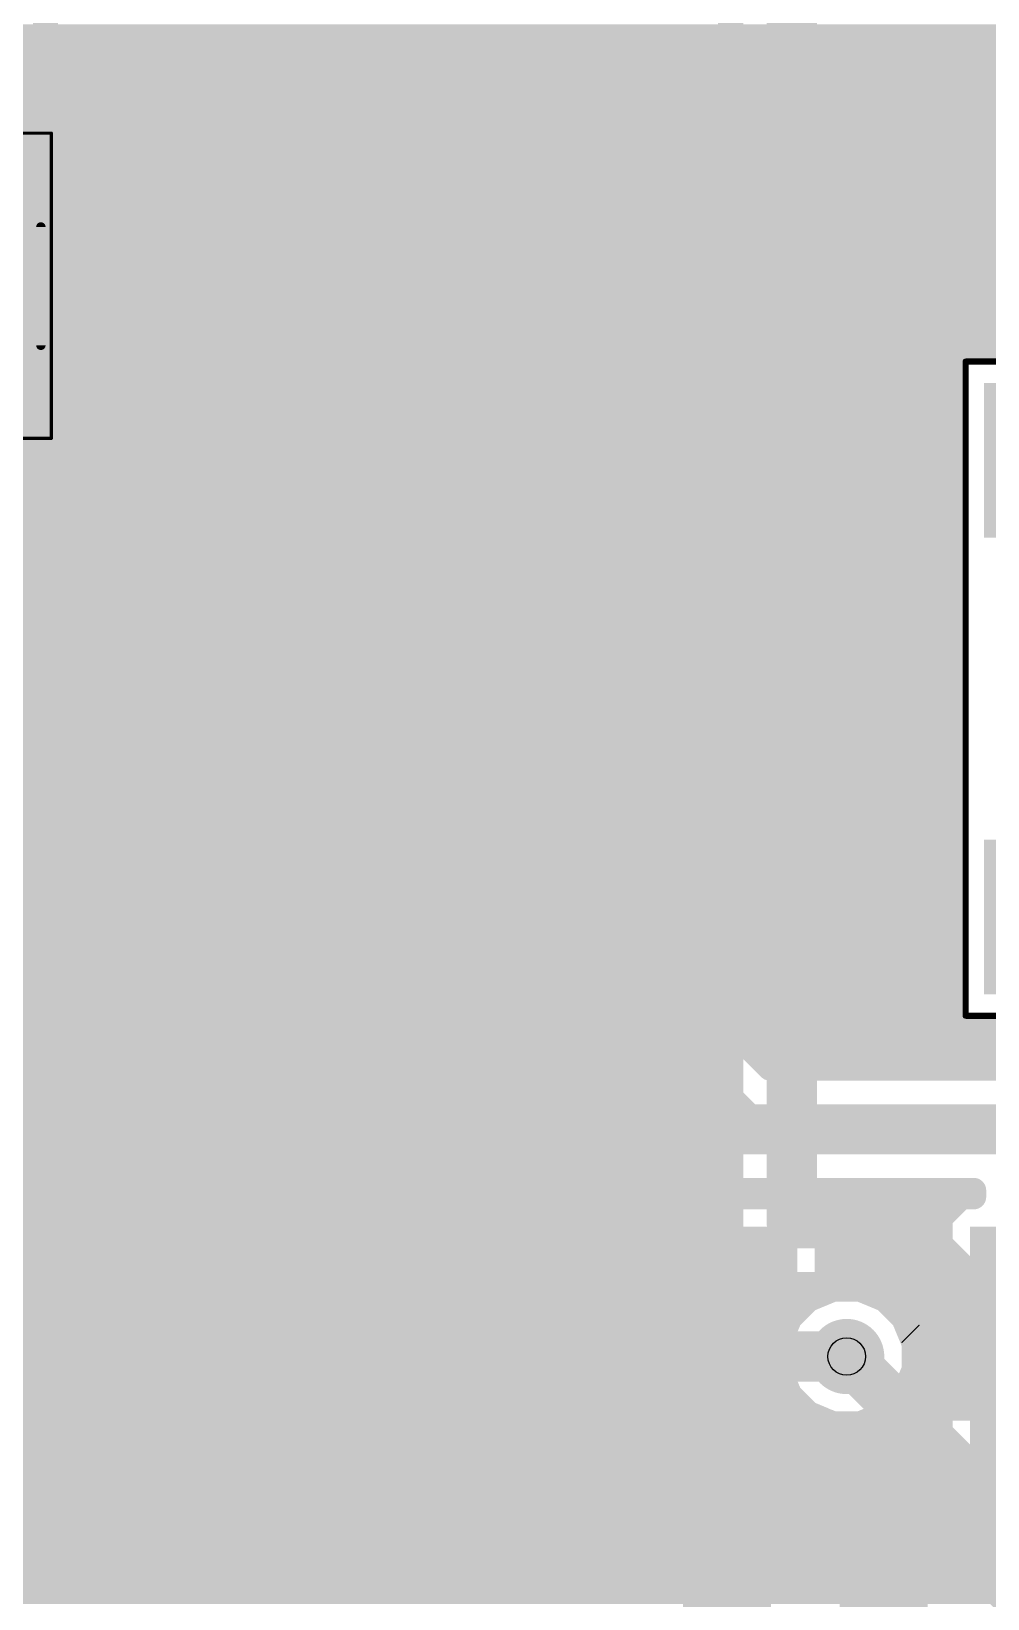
# Model space of a CAD drawing. Extents: x 0 to 10.8, y 0 to 6.1.
# Drawn here: x 0.86 to 1.47, y 2.556 to 3.556 of the extents above; entities that cross this region are included whole.
import ezdxf

# ---------------------------------------------------------------- set-up
doc = ezdxf.new("R2010")
doc.units = 0
for name, color, linetype in [('1', 22, 'CONTINUOUS'), ('116', 253, 'CONTINUOUS'), ('16', 175, 'CONTINUOUS'), ('18', 82, 'CONTINUOUS'), ('21', 253, 'CONTINUOUS'), ('29', 253, 'CONTINUOUS'), ('30', 253, 'CONTINUOUS'), ('31', 253, 'CONTINUOUS'), ('35', 253, 'CONTINUOUS'), ('39', 22, 'CONTINUOUS'), ('41', 22, 'CONTINUOUS'), ('44', 253, 'CONTINUOUS'), ('51', 253, 'CONTINUOUS')]:
    doc.layers.add(name, color=color, linetype=linetype)

# ---------------------------------------------------------------- blocks, each defined once
blk = doc.blocks.new('RECT')
blk.add_solid([(-0.5, -0.5), (0.5, -0.5), (-0.5, 0.5), (0.5, 0.5)])
blk = doc.blocks.new('ROUNDV')
at = {"const_width": 0.5}
blk.add_lwpolyline([(0, -0.25, 1), (0, 0.25, 1), (0, -0.25)], format="xyb", dxfattribs=at)

msp = doc.modelspace()

# ---------------------------------------------------------------- linework, layer by layer
at = {"layer": '1'}
for points, const_width in [([(0.868996, 3.503665), (0.868996, 3.898283)], 0.016), ([(0.868996, 3.552), (1.964, 3.552)], 0.016), ([(0.868996, 3.536), (1.96476, 3.536)], 0.016), ([(0.868996, 3.52), (1.974087, 3.52)], 0.016), ([(0.868996, 3.504), (3.474, 3.504)], 0.016), ([(0.879, 3.503665), (0.868996, 3.503665)], 0.016), ([(0.892472, 3.490193), (0.879, 3.503665)], 0.016), ([(0.892472, 3.40815), (0.892472, 3.490193)], 0.016), ([(0.892472, 3.488), (3.474, 3.488)], 0.016), ([(0.892472, 3.472), (3.474, 3.472)], 0.016), ([(0.892472, 3.456), (3.474, 3.456)], 0.016), ([(0.892472, 3.44), (3.474, 3.44)], 0.016), ([(0.892472, 3.424), (3.474, 3.424)], 0.016), ([(0.879, 3.394677), (0.892472, 3.40815)], 0.016), ([(0.892323, 3.408), (3.474, 3.408)], 0.016), ([(0.788965, 3.394677), (0.879, 3.394677)], 0.016), ([(0.052795, 3.392), (3.474, 3.392)], 0.016), ([(0.879, 3.391697), (0.788965, 3.391697)], 0.016), ([(0.892472, 3.378224), (0.879, 3.391697)], 0.016), ([(0.892472, 3.332673), (0.892472, 3.378224)], 0.016), ([(0.892472, 3.376), (3.474, 3.376)], 0.016), ([(0.892472, 3.36), (3.474, 3.36)], 0.016), ([(1.451764, 3.354772), (1.445909, 3.348917)], 0.016), ([(1.71202, 3.354772), (1.451764, 3.354772)], 0.016), ([(1.315, 2.855), (0.835, 3.335)], 0.032), ([(0.892472, 3.344), (1.445909, 3.344)], 0.016), ([(1.445909, 3.348917), (1.445909, 3.34063)], 0.016), ([(1.331154, 2.893996), (0.892472, 3.332673)], 0.016), ([(1.445909, 3.34063), (1.445909, 2.923307)], 0.016), ([(0.89715, 3.328), (1.445909, 3.328)], 0.016), ([(0.91315, 3.312), (1.445909, 3.312)], 0.016), ([(0.92915, 3.296), (1.445909, 3.296)], 0.016), ([(0.832138, 3.282709), (1.281937, 2.832906)], 0.016), ([(0.94515, 3.28), (1.445909, 3.28)], 0.016), ([(0.96115, 3.264), (1.445909, 3.264)], 0.016), ([(0.052772, 3.248), (0.866843, 3.248)], 0.016), ([(0.97715, 3.248), (1.445909, 3.248)], 0.016), ([(0.052768, 3.232), (0.882843, 3.232)], 0.016), ([(0.99315, 3.232), (1.445909, 3.232)], 0.016), ([(0.052764, 3.216), (0.898843, 3.216)], 0.016), ([(1.00915, 3.216), (1.445909, 3.216)], 0.016), ([(0.052764, 3.2), (0.914843, 3.2)], 0.016), ([(1.02515, 3.2), (1.445909, 3.2)], 0.016), ([(0.05276, 3.184), (0.930843, 3.184)], 0.016), ([(1.04115, 3.184), (1.445909, 3.184)], 0.016), ([(0.052756, 3.168), (0.946843, 3.168)], 0.016), ([(1.05715, 3.168), (1.445909, 3.168)], 0.016), ([(0.052752, 3.152), (0.962843, 3.152)], 0.016), ([(1.07315, 3.152), (1.445909, 3.152)], 0.016), ([(0.052752, 3.136), (0.978843, 3.136)], 0.016), ([(1.08915, 3.136), (1.445909, 3.136)], 0.016), ([(0.052748, 3.12), (0.994843, 3.12)], 0.016), ([(1.10515, 3.12), (1.445909, 3.12)], 0.016), ([(0.052744, 3.104), (1.010843, 3.104)], 0.016), ([(1.12115, 3.104), (1.445909, 3.104)], 0.016), ([(0.052744, 3.088), (1.026843, 3.088)], 0.016), ([(1.13715, 3.088), (1.445909, 3.088)], 0.016), ([(0.05274, 3.072), (1.042843, 3.072)], 0.016), ([(1.15315, 3.072), (1.445909, 3.072)], 0.016), ([(0.052736, 3.056), (1.058843, 3.056)], 0.016), ([(1.16915, 3.056), (1.445909, 3.056)], 0.016), ([(0.052736, 3.04), (1.074843, 3.04)], 0.016), ([(1.18515, 3.04), (1.445909, 3.04)], 0.016), ([(0.052732, 3.024), (1.090843, 3.024)], 0.016), ([(1.20115, 3.024), (1.445909, 3.024)], 0.016), ([(0.052728, 3.008), (1.106843, 3.008)], 0.016), ([(1.21715, 3.008), (1.445909, 3.008)], 0.016), ([(0.052724, 2.992), (1.122843, 2.992)], 0.016), ([(1.23315, 2.992), (1.445909, 2.992)], 0.016), ([(0.052724, 2.976), (1.138843, 2.976)], 0.016), ([(1.24915, 2.976), (1.445909, 2.976)], 0.016), ([(0.05272, 2.96), (1.154843, 2.96)], 0.016), ([(1.26515, 2.96), (1.445909, 2.96)], 0.016), ([(0.052717, 2.944), (1.170843, 2.944)], 0.016), ([(1.28115, 2.944), (1.445909, 2.944)], 0.016), ([(0.052717, 2.928), (1.186843, 2.928)], 0.016), ([(1.29715, 2.928), (1.445909, 2.928)], 0.016), ([(1.445909, 2.923307), (1.451764, 2.917453)], 0.016), ([(1.451764, 2.917453), (1.460051, 2.917453)], 0.016), ([(1.460051, 2.917453), (1.71202, 2.917453)], 0.016), ([(0.052713, 2.912), (1.202843, 2.912)], 0.016), ([(1.31315, 2.912), (1.733299, 2.912)], 0.016), ([(0.052709, 2.896), (1.218843, 2.896)], 0.016), ([(1.32915, 2.896), (1.749299, 2.896)], 0.016), ([(1.49224, 2.893996), (1.331154, 2.893996)], 0.016), ([(0.052705, 2.88), (1.234843, 2.88)], 0.016), ([(0.052705, 2.864), (1.250843, 2.864)], 0.016), ([(1.5, 2.855), (1.315, 2.855)], 0.032), ([(0.052701, 2.848), (1.266843, 2.848)], 0.016), ([(1.281937, 2.832906), (1.292906, 2.821937)], 0.016), ([(0.052697, 2.832), (1.282843, 2.832)], 0.016), ([(0.052697, 2.816), (1.30724, 2.816)], 0.016), ([(1.292906, 2.821937), (1.30724, 2.816)], 0.016), ([(1.30724, 2.816), (1.461, 2.816)], 0.016), ([(1.461, 2.816), (1.461, 2.811854)], 0.016), ([(1.253094, 2.811854), (1.239622, 2.798382)], 0.016), ([(1.354146, 2.811854), (1.253094, 2.811854)], 0.016), ([(1.367618, 2.798382), (1.354146, 2.811854)], 0.016), ([(1.453094, 2.811854), (1.439622, 2.798382)], 0.016), ([(1.461, 2.811854), (1.453094, 2.811854)], 0.016), ([(0.052693, 2.8), (1.24124, 2.8)], 0.016), ([(1.239622, 2.798382), (1.239622, 2.629331)], 0.016), ([(1.366, 2.8), (1.44124, 2.8)], 0.016), ([(1.367618, 2.751409), (1.367618, 2.798382)], 0.016), ([(1.439622, 2.798382), (1.439622, 2.629331)], 0.016), ([(0.052689, 2.784), (1.239622, 2.784)], 0.016), ([(1.367618, 2.784), (1.439622, 2.784)], 0.016), ([(0.052689, 2.768), (1.239622, 2.768)], 0.016), ([(1.367618, 2.768), (1.439622, 2.768)], 0.016), ([(1.371445, 2.752996), (1.367618, 2.751409)], 0.016), ([(1.388551, 2.752996), (1.371445, 2.752996)], 0.016), ([(1.404354, 2.746449), (1.388551, 2.752996)], 0.016), ([(0.052685, 2.752), (1.239622, 2.752)], 0.016), ([(1.367618, 2.752), (1.369043, 2.752)], 0.016), ([(1.390957, 2.752), (1.439622, 2.752)], 0.016), ([(1.416449, 2.734354), (1.404354, 2.746449)], 0.016), ([(0.052681, 2.736), (1.239622, 2.736)], 0.016), ([(1.414803, 2.736), (1.439622, 2.736)], 0.016), ([(1.422996, 2.718551), (1.416449, 2.734354)], 0.016), ([(0.052677, 2.72), (1.239622, 2.72)], 0.016), ([(1.303622, 2.713858), (1.305, 2.71)], 0.032), ([(1.305, 2.71), (1.38, 2.71)], 0.032), ([(1.422398, 2.72), (1.439622, 2.72)], 0.016), ([(1.422996, 2.701445), (1.422996, 2.718551)], 0.016), ([(0.052677, 2.704), (1.239622, 2.704)], 0.016), ([(1.422996, 2.704), (1.439622, 2.704)], 0.016), ([(1.416449, 2.685642), (1.422996, 2.701445)], 0.016), ([(0.052673, 2.688), (1.239622, 2.688)], 0.016), ([(1.404354, 2.673547), (1.416449, 2.685642)], 0.016), ([(1.417425, 2.688), (1.439622, 2.688)], 0.016), ([(1.388551, 2.667), (1.404354, 2.673547)], 0.016), ([(0.052669, 2.672), (1.239622, 2.672)], 0.016), ([(1.367618, 2.629331), (1.367618, 2.668587)], 0.016), ([(1.367618, 2.668587), (1.371445, 2.667)], 0.016), ([(1.371445, 2.667), (1.388551, 2.667)], 0.016), ([(1.400618, 2.672), (1.439622, 2.672)], 0.016), ([(0.052669, 2.656), (1.239622, 2.656)], 0.016), ([(1.367618, 2.656), (1.439622, 2.656)], 0.016), ([(0.052665, 2.64), (1.239622, 2.64)], 0.016), ([(1.367618, 2.64), (1.439622, 2.64)], 0.016), ([(0.052661, 2.624), (1.244953, 2.624)], 0.016), ([(1.239622, 2.629331), (1.253094, 2.615858)], 0.016), ([(1.354146, 2.615858), (1.367618, 2.629331)], 0.016), ([(1.362287, 2.624), (1.444953, 2.624)], 0.016), ([(1.439622, 2.629331), (1.453094, 2.615858)], 0.016), ([(1.253094, 2.615858), (1.354146, 2.615858)], 0.016), ([(1.453094, 2.615858), (1.478988, 2.615858)], 0.016), ([(0.052661, 2.608), (1.486843, 2.608)], 0.016), ([(0.052657, 2.592), (1.502843, 2.592)], 0.016), ([(0.052654, 2.576), (1.518843, 2.576)], 0.016), ([(0.05265, 2.56), (1.534843, 2.56)], 0.016)]:
    msp.add_lwpolyline(points, dxfattribs=dict(at, const_width=const_width))
for points, const_width in [([(0.868996, 3.556, 1), (0.868996, 3.548)], 0.008), ([(0.868996, 3.54, 1), (0.868996, 3.532)], 0.008), ([(0.868996, 3.524, 1), (0.868996, 3.516)], 0.008), ([(0.868996, 3.508, 1), (0.868996, 3.5)], 0.008), ([(0.868996, 3.507665, 1), (0.868996, 3.499665)], 0.008), ([(0.881828, 3.506494, 1), (0.876172, 3.500837)], 0.008), ([(0.879, 3.499665, 1), (0.879, 3.507665)], 0.008), ([(0.864996, 3.503665, 1), (0.872996, 3.503665)], 0.008), ([(0.896472, 3.490193, 1), (0.888472, 3.490193)], 0.008), ([(0.892472, 3.492, 1), (0.892472, 3.484)], 0.008), ([(0.889644, 3.487364, 1), (0.895301, 3.493021)], 0.008), ([(0.892472, 3.476, 1), (0.892472, 3.468)], 0.008), ([(0.892472, 3.46, 1), (0.892472, 3.452)], 0.008), ([(0.892472, 3.444, 1), (0.892472, 3.436)], 0.008), ([(0.892472, 3.428, 1), (0.892472, 3.42)], 0.008), ([(0.892323, 3.412, 1), (0.892323, 3.404)], 0.008), ([(0.888472, 3.40815, 1), (0.896472, 3.40815)], 0.008), ([(0.895301, 3.405321, 1), (0.889644, 3.410978)], 0.008), ([(0.876172, 3.397506, 1), (0.881828, 3.391849)], 0.008), ([(0.879, 3.390677, 1), (0.879, 3.398677)], 0.008), ([(0.881828, 3.394525, 1), (0.876172, 3.388868)], 0.008), ([(0.879, 3.387697, 1), (0.879, 3.395697)], 0.008), ([(0.896472, 3.378224, 1), (0.888472, 3.378224)], 0.008), ([(0.892472, 3.38, 1), (0.892472, 3.372)], 0.008), ([(0.889644, 3.375396, 1), (0.895301, 3.381053)], 0.008), ([(0.892472, 3.364, 1), (0.892472, 3.356)], 0.008), ([(1.451764, 3.358772, 1), (1.451764, 3.350772)], 0.008), ([(1.454592, 3.351943, 1), (1.448935, 3.3576)], 0.008), ([(0.892472, 3.348, 1), (0.892472, 3.34)], 0.008), ([(1.449909, 3.348917, 1), (1.441909, 3.348917)], 0.008), ([(1.443081, 3.351746, 1), (1.448738, 3.346089)], 0.008), ([(1.445909, 3.34, 1), (1.445909, 3.348)], 0.008), ([(0.895301, 3.335502, 1), (0.889644, 3.329845)], 0.008), ([(1.449909, 3.34063, 1), (1.441909, 3.34063)], 0.008), ([(1.441909, 3.34063, 1), (1.449909, 3.34063)], 0.008), ([(0.888472, 3.332673, 1), (0.896472, 3.332673)], 0.008), ([(0.89715, 3.332, 1), (0.89715, 3.324)], 0.008), ([(1.445909, 3.324, 1), (1.445909, 3.332)], 0.008), ([(0.91315, 3.316, 1), (0.91315, 3.308)], 0.008), ([(1.445909, 3.308, 1), (1.445909, 3.316)], 0.008), ([(0.92915, 3.3, 1), (0.92915, 3.292)], 0.008), ([(1.445909, 3.292, 1), (1.445909, 3.3)], 0.008), ([(0.94515, 3.284, 1), (0.94515, 3.276)], 0.008), ([(1.445909, 3.276, 1), (1.445909, 3.284)], 0.008), ([(0.96115, 3.268, 1), (0.96115, 3.26)], 0.008), ([(1.445909, 3.26, 1), (1.445909, 3.268)], 0.008), ([(0.866843, 3.244, 1), (0.866843, 3.252)], 0.008), ([(0.97715, 3.252, 1), (0.97715, 3.244)], 0.008), ([(1.445909, 3.244, 1), (1.445909, 3.252)], 0.008), ([(0.882843, 3.228, 1), (0.882843, 3.236)], 0.008), ([(0.99315, 3.236, 1), (0.99315, 3.228)], 0.008), ([(1.445909, 3.228, 1), (1.445909, 3.236)], 0.008), ([(0.898843, 3.212, 1), (0.898843, 3.22)], 0.008), ([(1.00915, 3.22, 1), (1.00915, 3.212)], 0.008), ([(1.445909, 3.212, 1), (1.445909, 3.22)], 0.008), ([(0.914843, 3.196, 1), (0.914843, 3.204)], 0.008), ([(1.02515, 3.204, 1), (1.02515, 3.196)], 0.008), ([(1.445909, 3.196, 1), (1.445909, 3.204)], 0.008), ([(0.930843, 3.18, 1), (0.930843, 3.188)], 0.008), ([(1.04115, 3.188, 1), (1.04115, 3.18)], 0.008), ([(1.445909, 3.18, 1), (1.445909, 3.188)], 0.008), ([(0.946843, 3.164, 1), (0.946843, 3.172)], 0.008), ([(1.05715, 3.172, 1), (1.05715, 3.164)], 0.008), ([(1.445909, 3.164, 1), (1.445909, 3.172)], 0.008), ([(0.962843, 3.148, 1), (0.962843, 3.156)], 0.008), ([(1.07315, 3.156, 1), (1.07315, 3.148)], 0.008), ([(1.445909, 3.148, 1), (1.445909, 3.156)], 0.008), ([(0.978843, 3.132, 1), (0.978843, 3.14)], 0.008), ([(1.08915, 3.14, 1), (1.08915, 3.132)], 0.008), ([(1.445909, 3.132, 1), (1.445909, 3.14)], 0.008), ([(0.994843, 3.116, 1), (0.994843, 3.124)], 0.008), ([(1.10515, 3.124, 1), (1.10515, 3.116)], 0.008), ([(1.445909, 3.116, 1), (1.445909, 3.124)], 0.008), ([(1.010843, 3.1, 1), (1.010843, 3.108)], 0.008), ([(1.12115, 3.108, 1), (1.12115, 3.1)], 0.008), ([(1.445909, 3.1, 1), (1.445909, 3.108)], 0.008), ([(1.026843, 3.084, 1), (1.026843, 3.092)], 0.008), ([(1.13715, 3.092, 1), (1.13715, 3.084)], 0.008), ([(1.445909, 3.084, 1), (1.445909, 3.092)], 0.008), ([(1.042843, 3.068, 1), (1.042843, 3.076)], 0.008), ([(1.15315, 3.076, 1), (1.15315, 3.068)], 0.008), ([(1.445909, 3.068, 1), (1.445909, 3.076)], 0.008), ([(1.058843, 3.052, 1), (1.058843, 3.06)], 0.008), ([(1.16915, 3.06, 1), (1.16915, 3.052)], 0.008), ([(1.445909, 3.052, 1), (1.445909, 3.06)], 0.008), ([(1.074843, 3.036, 1), (1.074843, 3.044)], 0.008), ([(1.18515, 3.044, 1), (1.18515, 3.036)], 0.008), ([(1.445909, 3.036, 1), (1.445909, 3.044)], 0.008), ([(1.090843, 3.02, 1), (1.090843, 3.028)], 0.008), ([(1.20115, 3.028, 1), (1.20115, 3.02)], 0.008), ([(1.445909, 3.02, 1), (1.445909, 3.028)], 0.008), ([(1.106843, 3.004, 1), (1.106843, 3.012)], 0.008), ([(1.21715, 3.012, 1), (1.21715, 3.004)], 0.008), ([(1.445909, 3.004, 1), (1.445909, 3.012)], 0.008), ([(1.122843, 2.988, 1), (1.122843, 2.996)], 0.008), ([(1.23315, 2.996, 1), (1.23315, 2.988)], 0.008), ([(1.445909, 2.988, 1), (1.445909, 2.996)], 0.008), ([(1.138843, 2.972, 1), (1.138843, 2.98)], 0.008), ([(1.24915, 2.98, 1), (1.24915, 2.972)], 0.008), ([(1.445909, 2.972, 1), (1.445909, 2.98)], 0.008), ([(1.154843, 2.956, 1), (1.154843, 2.964)], 0.008), ([(1.26515, 2.964, 1), (1.26515, 2.956)], 0.008), ([(1.445909, 2.956, 1), (1.445909, 2.964)], 0.008), ([(1.170843, 2.94, 1), (1.170843, 2.948)], 0.008), ([(1.28115, 2.948, 1), (1.28115, 2.94)], 0.008), ([(1.445909, 2.94, 1), (1.445909, 2.948)], 0.008), ([(1.186843, 2.924, 1), (1.186843, 2.932)], 0.008), ([(1.29715, 2.932, 1), (1.29715, 2.924)], 0.008), ([(1.448738, 2.926136, 1), (1.443081, 2.920479)], 0.008), ([(1.445909, 2.924, 1), (1.445909, 2.932)], 0.008), ([(1.441909, 2.923307, 1), (1.449909, 2.923307)], 0.008), ([(1.451764, 2.921453, 1), (1.451764, 2.913453)], 0.008), ([(1.448935, 2.914624, 1), (1.454592, 2.920281)], 0.008), ([(1.460051, 2.921453, 1), (1.460051, 2.913453)], 0.008), ([(1.460051, 2.913453, 1), (1.460051, 2.921453)], 0.008), ([(1.202843, 2.908, 1), (1.202843, 2.916)], 0.008), ([(1.31315, 2.916, 1), (1.31315, 2.908)], 0.008), ([(1.218843, 2.892, 1), (1.218843, 2.9)], 0.008), ([(1.32915, 2.9, 1), (1.32915, 2.892)], 0.008), ([(1.331154, 2.897996, 1), (1.331154, 2.889996)], 0.008), ([(1.328325, 2.891168, 1), (1.333982, 2.896825)], 0.008), ([(1.234843, 2.876, 1), (1.234843, 2.884)], 0.008), ([(1.250843, 2.86, 1), (1.250843, 2.868)], 0.008), ([(1.315, 2.863, 1), (1.315, 2.847)], 0.016), ([(1.309343, 2.849343, 1), (1.320657, 2.860657)], 0.016), ([(1.266843, 2.844, 1), (1.266843, 2.852)], 0.008), ([(1.284765, 2.835734, 1), (1.279109, 2.830077)], 0.008), ([(1.279109, 2.830077, 1), (1.284765, 2.835734)], 0.008), ([(1.282843, 2.828, 1), (1.282843, 2.836)], 0.008), ([(1.294436, 2.825633, 1), (1.291375, 2.818241)], 0.008), ([(1.290077, 2.819109, 1), (1.295734, 2.824765)], 0.008), ([(1.30724, 2.82, 1), (1.30724, 2.812)], 0.008), ([(1.30571, 2.812304, 1), (1.308771, 2.819696)], 0.008), ([(1.30724, 2.812, 1), (1.30724, 2.82)], 0.008), ([(1.465, 2.816, 1), (1.457, 2.816)], 0.008), ([(1.461, 2.812, 1), (1.461, 2.82)], 0.008), ([(1.253094, 2.815854, 1), (1.253094, 2.807854)], 0.008), ([(1.255923, 2.809026, 1), (1.250266, 2.814683)], 0.008), ([(1.356974, 2.814683, 1), (1.351317, 2.809026)], 0.008), ([(1.354146, 2.807854, 1), (1.354146, 2.815854)], 0.008), ([(1.453094, 2.815854, 1), (1.453094, 2.807854)], 0.008), ([(1.455923, 2.809026, 1), (1.450266, 2.814683)], 0.008), ([(1.457, 2.811854, 1), (1.465, 2.811854)], 0.008), ([(1.461, 2.807854, 1), (1.461, 2.815854)], 0.008), ([(1.243622, 2.798382, 1), (1.235622, 2.798382)], 0.008), ([(1.236794, 2.80121, 1), (1.24245, 2.795553)], 0.008), ([(1.24124, 2.796, 1), (1.24124, 2.804)], 0.008), ([(1.366, 2.804, 1), (1.366, 2.796)], 0.008), ([(1.371618, 2.798382, 1), (1.363618, 2.798382)], 0.008), ([(1.36479, 2.795553, 1), (1.370447, 2.80121)], 0.008), ([(1.443622, 2.798382, 1), (1.435622, 2.798382)], 0.008), ([(1.436794, 2.80121, 1), (1.44245, 2.795553)], 0.008), ([(1.44124, 2.796, 1), (1.44124, 2.804)], 0.008), ([(1.239622, 2.78, 1), (1.239622, 2.788)], 0.008), ([(1.367618, 2.788, 1), (1.367618, 2.78)], 0.008), ([(1.439622, 2.78, 1), (1.439622, 2.788)], 0.008), ([(1.239622, 2.764, 1), (1.239622, 2.772)], 0.008), ([(1.367618, 2.772, 1), (1.367618, 2.764)], 0.008), ([(1.439622, 2.764, 1), (1.439622, 2.772)], 0.008), ([(1.371445, 2.756996, 1), (1.371445, 2.748996)], 0.008), ([(1.372977, 2.749301, 1), (1.369913, 2.756691)], 0.008), ([(1.390082, 2.756691, 1), (1.38702, 2.749301)], 0.008), ([(1.388551, 2.748996, 1), (1.388551, 2.756996)], 0.008), ([(1.239622, 2.748, 1), (1.239622, 2.756)], 0.008), ([(1.367618, 2.756, 1), (1.367618, 2.748)], 0.008), ([(1.366086, 2.755104, 1), (1.36915, 2.747714)], 0.008), ([(1.363618, 2.751409, 1), (1.371618, 2.751409)], 0.008), ([(1.369043, 2.748, 1), (1.369043, 2.756)], 0.008), ([(1.390957, 2.756, 1), (1.390957, 2.748)], 0.008), ([(1.407183, 2.749277, 1), (1.401526, 2.74362)], 0.008), ([(1.402823, 2.742753, 1), (1.405885, 2.750144)], 0.008), ([(1.439622, 2.748, 1), (1.439622, 2.756)], 0.008), ([(1.239622, 2.732, 1), (1.239622, 2.74)], 0.008), ([(1.414803, 2.74, 1), (1.414803, 2.732)], 0.008), ([(1.420144, 2.735885, 1), (1.412753, 2.732823)], 0.008), ([(1.41362, 2.731526, 1), (1.419277, 2.737183)], 0.008), ([(1.439622, 2.732, 1), (1.439622, 2.74)], 0.008), ([(1.239622, 2.716, 1), (1.239622, 2.724)], 0.008), ([(1.311156, 2.716549, 1), (1.296088, 2.711168)], 0.016), ([(1.305, 2.718, 1), (1.305, 2.702)], 0.016), ([(1.297466, 2.707309, 1), (1.312534, 2.712691)], 0.016), ([(1.38, 2.702, 1), (1.38, 2.718)], 0.016), ([(1.422398, 2.724, 1), (1.422398, 2.716)], 0.008), ([(1.426996, 2.718551, 1), (1.418996, 2.718551)], 0.008), ([(1.419301, 2.71702, 1), (1.426691, 2.720082)], 0.008), ([(1.439622, 2.716, 1), (1.439622, 2.724)], 0.008), ([(1.239622, 2.7, 1), (1.239622, 2.708)], 0.008), ([(1.422996, 2.708, 1), (1.422996, 2.7)], 0.008), ([(1.439622, 2.7, 1), (1.439622, 2.708)], 0.008), ([(1.418996, 2.701445, 1), (1.426996, 2.701445)], 0.008), ([(1.426691, 2.699914, 1), (1.419301, 2.702976)], 0.008), ([(1.239622, 2.684, 1), (1.239622, 2.692)], 0.008), ([(1.412753, 2.687173, 1), (1.420144, 2.684111)], 0.008), ([(1.417425, 2.692, 1), (1.417425, 2.684)], 0.008), ([(1.419277, 2.682813, 1), (1.41362, 2.68847)], 0.008), ([(1.439622, 2.684, 1), (1.439622, 2.692)], 0.008), ([(1.401526, 2.676376, 1), (1.407183, 2.670719)], 0.008), ([(1.405885, 2.669852, 1), (1.402823, 2.677243)], 0.008), ([(1.239622, 2.668, 1), (1.239622, 2.676)], 0.008), ([(1.371618, 2.668587, 1), (1.363618, 2.668587)], 0.008), ([(1.36915, 2.672282, 1), (1.366086, 2.664892)], 0.008), ([(1.371445, 2.671, 1), (1.371445, 2.663)], 0.008), ([(1.369913, 2.663305, 1), (1.372977, 2.670695)], 0.008), ([(1.38702, 2.670695, 1), (1.390082, 2.663305)], 0.008), ([(1.388551, 2.663, 1), (1.388551, 2.671)], 0.008), ([(1.400618, 2.676, 1), (1.400618, 2.668)], 0.008), ([(1.439622, 2.668, 1), (1.439622, 2.676)], 0.008), ([(1.239622, 2.652, 1), (1.239622, 2.66)], 0.008), ([(1.367618, 2.66, 1), (1.367618, 2.652)], 0.008), ([(1.439622, 2.652, 1), (1.439622, 2.66)], 0.008), ([(1.239622, 2.636, 1), (1.239622, 2.644)], 0.008), ([(1.367618, 2.644, 1), (1.367618, 2.636)], 0.008), ([(1.439622, 2.636, 1), (1.439622, 2.644)], 0.008), ([(1.24245, 2.632159, 1), (1.236794, 2.626502)], 0.008), ([(1.235622, 2.629331, 1), (1.243622, 2.629331)], 0.008), ([(1.244953, 2.62, 1), (1.244953, 2.628)], 0.008), ([(1.362287, 2.628, 1), (1.362287, 2.62)], 0.008), ([(1.363618, 2.629331, 1), (1.371618, 2.629331)], 0.008), ([(1.370447, 2.626502, 1), (1.36479, 2.632159)], 0.008), ([(1.44245, 2.632159, 1), (1.436794, 2.626502)], 0.008), ([(1.435622, 2.629331, 1), (1.443622, 2.629331)], 0.008), ([(1.444953, 2.62, 1), (1.444953, 2.628)], 0.008), ([(1.253094, 2.619858, 1), (1.253094, 2.611858)], 0.008), ([(1.250266, 2.61303, 1), (1.255923, 2.618687)], 0.008), ([(1.351317, 2.618687, 1), (1.356974, 2.61303)], 0.008), ([(1.354146, 2.611858, 1), (1.354146, 2.619858)], 0.008), ([(1.453094, 2.619858, 1), (1.453094, 2.611858)], 0.008), ([(1.450266, 2.61303, 1), (1.455923, 2.618687)], 0.008)]:
    msp.add_lwpolyline(points, format="xyb", dxfattribs=dict(at, const_width=const_width))
at = {"layer": '116', "const_width": 0.008071}
msp.add_lwpolyline([(1.38, 2.700079, 1), (1.38, 2.719921, 1), (1.38, 2.700079)], format="xyb", dxfattribs=at)
at = {"layer": '16'}
for points, const_width in [([(1.345, 2.795), (1.345, 3.62)], 0.032), ([(1.306, 3.61224), (1.306, 2.802756)], 0.016), ([(0.052823, 3.552), (1.306, 3.552)], 0.016), ([(0.052819, 3.536), (1.306, 3.536)], 0.016), ([(0.052819, 3.52), (1.306, 3.52)], 0.016), ([(0.052815, 3.504), (1.306, 3.504)], 0.016), ([(0.052811, 3.488), (1.306, 3.488)], 0.016), ([(0.052811, 3.472), (1.306, 3.472)], 0.016), ([(0.052807, 3.456), (1.306, 3.456)], 0.016), ([(0.052803, 3.44), (1.306, 3.44)], 0.016), ([(0.052799, 3.424), (1.306, 3.424)], 0.016), ([(0.052799, 3.408), (1.306, 3.408)], 0.016), ([(0.052795, 3.392), (1.306, 3.392)], 0.016), ([(0.052791, 3.376), (1.306, 3.376)], 0.016), ([(0.052791, 3.36), (1.306, 3.36)], 0.016), ([(0.052787, 3.344), (1.306, 3.344)], 0.016), ([(0.052783, 3.328), (1.306, 3.328)], 0.016), ([(0.05278, 3.312), (1.306, 3.312)], 0.016), ([(0.05278, 3.296), (1.306, 3.296)], 0.016), ([(0.052776, 3.28), (1.306, 3.28)], 0.016), ([(0.052772, 3.264), (1.306, 3.264)], 0.016), ([(0.052772, 3.248), (1.306, 3.248)], 0.016), ([(0.052768, 3.232), (1.306, 3.232)], 0.016), ([(0.052764, 3.216), (1.306, 3.216)], 0.016), ([(0.052764, 3.2), (1.306, 3.2)], 0.016), ([(0.05276, 3.184), (1.306, 3.184)], 0.016), ([(0.052756, 3.168), (1.306, 3.168)], 0.016), ([(0.052752, 3.152), (1.306, 3.152)], 0.016), ([(0.052752, 3.136), (1.306, 3.136)], 0.016), ([(0.052748, 3.12), (1.306, 3.12)], 0.016), ([(0.052744, 3.104), (1.306, 3.104)], 0.016), ([(0.052744, 3.088), (1.306, 3.088)], 0.016), ([(0.05274, 3.072), (1.306, 3.072)], 0.016), ([(0.052736, 3.056), (1.306, 3.056)], 0.016), ([(0.052736, 3.04), (1.306, 3.04)], 0.016), ([(0.052732, 3.024), (1.306, 3.024)], 0.016), ([(0.052728, 3.008), (1.306, 3.008)], 0.016), ([(0.052724, 2.992), (1.306, 2.992)], 0.016), ([(0.052724, 2.976), (1.306, 2.976)], 0.016), ([(0.05272, 2.96), (1.306, 2.96)], 0.016), ([(0.052717, 2.944), (1.306, 2.944)], 0.016), ([(0.052717, 2.928), (1.306, 2.928)], 0.016), ([(0.052713, 2.912), (1.306, 2.912)], 0.016), ([(0.052709, 2.896), (1.306, 2.896)], 0.016), ([(0.052705, 2.88), (1.306, 2.88)], 0.016), ([(0.052705, 2.864), (1.306, 2.864)], 0.016), ([(0.052701, 2.848), (1.306, 2.848)], 0.016), ([(0.052697, 2.832), (1.306, 2.832)], 0.016), ([(0.052697, 2.816), (1.306, 2.816)], 0.016), ([(1.306, 2.802756), (1.306, 2.78724)], 0.016), ([(1.415, 2.795), (1.345, 2.795)], 0.032), ([(1.46, 2.75), (1.415, 2.795)], 0.032), ([(0.052693, 2.8), (1.306, 2.8)], 0.016), ([(0.052689, 2.784), (1.307339, 2.784)], 0.016), ([(1.306, 2.78724), (1.311937, 2.772906)], 0.016), ([(1.311937, 2.772906), (1.322906, 2.761937)], 0.016), ([(0.052689, 2.768), (1.316843, 2.768)], 0.016), ([(1.322906, 2.761937), (1.33724, 2.756)], 0.016), ([(1.33724, 2.756), (1.398843, 2.756)], 0.016), ([(1.371445, 2.752996), (1.355642, 2.746449)], 0.016), ([(1.388551, 2.752996), (1.371445, 2.752996)], 0.016), ([(1.404354, 2.746449), (1.388551, 2.752996)], 0.016), ([(1.398843, 2.756), (1.421, 2.733843)], 0.016), ([(1.46, 2.685), (1.46, 2.75)], 0.032), ([(0.052685, 2.752), (1.369043, 2.752)], 0.016), ([(1.355642, 2.746449), (1.343547, 2.734354)], 0.016), ([(1.390957, 2.752), (1.402843, 2.752)], 0.016), ([(1.416449, 2.734354), (1.404354, 2.746449)], 0.016), ([(0.052681, 2.736), (1.345193, 2.736)], 0.016), ([(1.343547, 2.734354), (1.337, 2.718551)], 0.016), ([(1.414803, 2.736), (1.418843, 2.736)], 0.016), ([(1.420445, 2.724701), (1.416449, 2.734354)], 0.016), ([(1.421, 2.733843), (1.421, 2.724146)], 0.016), ([(1.421, 2.724146), (1.420445, 2.724701)], 0.016), ([(0.052677, 2.72), (1.337602, 2.72)], 0.016), ([(1.337, 2.718551), (1.337, 2.701445)], 0.016), ([(1.38, 2.71), (1.415, 2.675)], 0.032), ([(0.052677, 2.704), (1.337, 2.704)], 0.016), ([(1.337, 2.701445), (1.343547, 2.685642)], 0.016), ([(1.415, 2.675), (1.425, 2.685)], 0.032), ([(1.425, 2.685), (1.46, 2.685)], 0.032), ([(0.052673, 2.688), (1.342567, 2.688)], 0.016), ([(1.343547, 2.685642), (1.355642, 2.673547)], 0.016), ([(1.415, 2.675), (1.95, 2.14)], 0.032), ([(1.355642, 2.673547), (1.365295, 2.669551)], 0.016), ([(0.052669, 2.672), (1.359378, 2.672)], 0.016), ([(1.365295, 2.669551), (1.392906, 2.641937)], 0.016), ([(0.052669, 2.656), (1.378843, 2.656)], 0.016), ([(0.052665, 2.64), (1.394846, 2.64)], 0.016), ([(1.392906, 2.641937), (1.392909, 2.641937)], 0.016), ([(1.392909, 2.641937), (1.916937, 2.117909)], 0.016), ([(0.052661, 2.624), (1.410846, 2.624)], 0.016), ([(0.052661, 2.608), (1.426846, 2.608)], 0.016), ([(0.052657, 2.592), (1.442846, 2.592)], 0.016), ([(0.052654, 2.576), (1.458846, 2.576)], 0.016), ([(0.05265, 2.56), (1.474846, 2.56)], 0.016)]:
    msp.add_lwpolyline(points, dxfattribs=dict(at, const_width=const_width))
for points, const_width in [([(1.306, 3.548, 1), (1.306, 3.556)], 0.008), ([(1.306, 3.532, 1), (1.306, 3.54)], 0.008), ([(1.306, 3.516, 1), (1.306, 3.524)], 0.008), ([(1.306, 3.5, 1), (1.306, 3.508)], 0.008), ([(1.306, 3.484, 1), (1.306, 3.492)], 0.008), ([(1.306, 3.468, 1), (1.306, 3.476)], 0.008), ([(1.306, 3.452, 1), (1.306, 3.46)], 0.008), ([(1.306, 3.436, 1), (1.306, 3.444)], 0.008), ([(1.306, 3.42, 1), (1.306, 3.428)], 0.008), ([(1.306, 3.404, 1), (1.306, 3.412)], 0.008), ([(1.306, 3.388, 1), (1.306, 3.396)], 0.008), ([(1.306, 3.372, 1), (1.306, 3.38)], 0.008), ([(1.306, 3.356, 1), (1.306, 3.364)], 0.008), ([(1.306, 3.34, 1), (1.306, 3.348)], 0.008), ([(1.306, 3.324, 1), (1.306, 3.332)], 0.008), ([(1.306, 3.308, 1), (1.306, 3.316)], 0.008), ([(1.306, 3.292, 1), (1.306, 3.3)], 0.008), ([(1.306, 3.276, 1), (1.306, 3.284)], 0.008), ([(1.306, 3.26, 1), (1.306, 3.268)], 0.008), ([(1.306, 3.244, 1), (1.306, 3.252)], 0.008), ([(1.306, 3.228, 1), (1.306, 3.236)], 0.008), ([(1.306, 3.212, 1), (1.306, 3.22)], 0.008), ([(1.306, 3.196, 1), (1.306, 3.204)], 0.008), ([(1.306, 3.18, 1), (1.306, 3.188)], 0.008), ([(1.306, 3.164, 1), (1.306, 3.172)], 0.008), ([(1.306, 3.148, 1), (1.306, 3.156)], 0.008), ([(1.306, 3.132, 1), (1.306, 3.14)], 0.008), ([(1.306, 3.116, 1), (1.306, 3.124)], 0.008), ([(1.306, 3.1, 1), (1.306, 3.108)], 0.008), ([(1.306, 3.084, 1), (1.306, 3.092)], 0.008), ([(1.306, 3.068, 1), (1.306, 3.076)], 0.008), ([(1.306, 3.052, 1), (1.306, 3.06)], 0.008), ([(1.306, 3.036, 1), (1.306, 3.044)], 0.008), ([(1.306, 3.02, 1), (1.306, 3.028)], 0.008), ([(1.306, 3.004, 1), (1.306, 3.012)], 0.008), ([(1.306, 2.988, 1), (1.306, 2.996)], 0.008), ([(1.306, 2.972, 1), (1.306, 2.98)], 0.008), ([(1.306, 2.956, 1), (1.306, 2.964)], 0.008), ([(1.306, 2.94, 1), (1.306, 2.948)], 0.008), ([(1.306, 2.924, 1), (1.306, 2.932)], 0.008), ([(1.306, 2.908, 1), (1.306, 2.916)], 0.008), ([(1.306, 2.892, 1), (1.306, 2.9)], 0.008), ([(1.306, 2.876, 1), (1.306, 2.884)], 0.008), ([(1.306, 2.86, 1), (1.306, 2.868)], 0.008), ([(1.306, 2.844, 1), (1.306, 2.852)], 0.008), ([(1.306, 2.828, 1), (1.306, 2.836)], 0.008), ([(1.306, 2.812, 1), (1.306, 2.82)], 0.008), ([(1.31, 2.802756, 1), (1.302, 2.802756)], 0.008), ([(1.345, 2.803, 1), (1.345, 2.787)], 0.016), ([(1.420657, 2.800657, 1), (1.409343, 2.789343)], 0.016), ([(1.415, 2.787, 1), (1.415, 2.803)], 0.016), ([(1.302, 2.802756, 1), (1.31, 2.802756)], 0.008), ([(1.306, 2.796, 1), (1.306, 2.804)], 0.008), ([(1.337, 2.795, 1), (1.353, 2.795)], 0.016), ([(1.309696, 2.788771, 1), (1.302304, 2.78571)], 0.008), ([(1.302, 2.78724, 1), (1.31, 2.78724)], 0.008), ([(1.307339, 2.78, 1), (1.307339, 2.788)], 0.008), ([(1.314765, 2.775734, 1), (1.309109, 2.770077)], 0.008), ([(1.308241, 2.771375, 1), (1.315633, 2.774436)], 0.008), ([(1.316843, 2.764, 1), (1.316843, 2.772)], 0.008), ([(1.324436, 2.765633, 1), (1.321375, 2.758241)], 0.008), ([(1.320077, 2.759109, 1), (1.325734, 2.764765)], 0.008), ([(1.33724, 2.76, 1), (1.33724, 2.752)], 0.008), ([(1.33571, 2.752304, 1), (1.338771, 2.759696)], 0.008), ([(1.371445, 2.756996, 1), (1.371445, 2.748996)], 0.008), ([(1.372976, 2.749301, 1), (1.369914, 2.756691)], 0.008), ([(1.390082, 2.756691, 1), (1.38702, 2.749301)], 0.008), ([(1.388551, 2.748996, 1), (1.388551, 2.756996)], 0.008), ([(1.401671, 2.758828, 1), (1.396014, 2.753172)], 0.008), ([(1.398843, 2.752, 1), (1.398843, 2.76)], 0.008), ([(1.468, 2.75, 1), (1.452, 2.75)], 0.016), ([(1.454343, 2.744343, 1), (1.465657, 2.755657)], 0.016), ([(1.354111, 2.750144, 1), (1.357173, 2.742753)], 0.008), ([(1.35847, 2.74362, 1), (1.352813, 2.749277)], 0.008), ([(1.369043, 2.748, 1), (1.369043, 2.756)], 0.008), ([(1.390957, 2.756, 1), (1.390957, 2.748)], 0.008), ([(1.407183, 2.749277, 1), (1.401526, 2.74362)], 0.008), ([(1.402823, 2.742753, 1), (1.405885, 2.750144)], 0.008), ([(1.402843, 2.748, 1), (1.402843, 2.756)], 0.008), ([(1.340719, 2.737183, 1), (1.346376, 2.731526)], 0.008), ([(1.347243, 2.732823, 1), (1.339852, 2.735885)], 0.008), ([(1.345193, 2.732, 1), (1.345193, 2.74)], 0.008), ([(1.414803, 2.74, 1), (1.414803, 2.732)], 0.008), ([(1.420145, 2.735884, 1), (1.412753, 2.732824)], 0.008), ([(1.41362, 2.731526, 1), (1.419277, 2.737183)], 0.008), ([(1.425, 2.733843, 1), (1.417, 2.733843)], 0.008), ([(1.418172, 2.731014, 1), (1.423828, 2.736671)], 0.008), ([(1.418843, 2.732, 1), (1.418843, 2.74)], 0.008), ([(1.423273, 2.727529, 1), (1.417616, 2.721872)], 0.008), ([(1.416749, 2.723171, 1), (1.424141, 2.726231)], 0.008), ([(1.418172, 2.721317, 1), (1.423828, 2.726974)], 0.008), ([(1.341, 2.718551, 1), (1.333, 2.718551)], 0.008), ([(1.333305, 2.720082, 1), (1.340695, 2.71702)], 0.008), ([(1.337602, 2.716, 1), (1.337602, 2.724)], 0.008), ([(1.385657, 2.715657, 1), (1.374343, 2.704343)], 0.016), ([(1.417, 2.724146, 1), (1.425, 2.724146)], 0.008), ([(1.337, 2.7, 1), (1.337, 2.708)], 0.008), ([(1.340695, 2.702976, 1), (1.333305, 2.699914)], 0.008), ([(1.333, 2.701445, 1), (1.341, 2.701445)], 0.008), ([(1.425, 2.693, 1), (1.425, 2.677)], 0.016), ([(1.430657, 2.679343, 1), (1.419343, 2.690657)], 0.016), ([(1.46, 2.677, 1), (1.46, 2.693)], 0.016), ([(1.346376, 2.68847, 1), (1.340719, 2.682813)], 0.008), ([(1.339852, 2.684111, 1), (1.347243, 2.687173)], 0.008), ([(1.342567, 2.684, 1), (1.342567, 2.692)], 0.008), ([(1.420657, 2.680657, 1), (1.409343, 2.669343)], 0.016), ([(1.452, 2.685, 1), (1.468, 2.685)], 0.016), ([(1.357172, 2.677243, 1), (1.354112, 2.669851)], 0.008), ([(1.352813, 2.670719, 1), (1.35847, 2.676376)], 0.008), ([(1.409343, 2.680657, 1), (1.420657, 2.669343)], 0.016), ([(1.409343, 2.669343, 1), (1.420657, 2.680657)], 0.016), ([(1.359378, 2.668, 1), (1.359378, 2.676)], 0.008), ([(1.368124, 2.672379, 1), (1.362467, 2.666723)], 0.008), ([(1.363765, 2.665855, 1), (1.366825, 2.673247)], 0.008), ([(1.378843, 2.652, 1), (1.378843, 2.66)], 0.008), ([(1.392906, 2.645937, 1), (1.392906, 2.637937)], 0.008), ([(1.395738, 2.644765, 1), (1.390081, 2.639109)], 0.008), ([(1.390077, 2.639109, 1), (1.395734, 2.644765)], 0.008), ([(1.392909, 2.637937, 1), (1.392909, 2.645937)], 0.008), ([(1.394846, 2.636, 1), (1.394846, 2.644)], 0.008), ([(1.410846, 2.62, 1), (1.410846, 2.628)], 0.008), ([(1.426846, 2.604, 1), (1.426846, 2.612)], 0.008), ([(1.442846, 2.588, 1), (1.442846, 2.596)], 0.008), ([(1.458846, 2.572, 1), (1.458846, 2.58)], 0.008)]:
    msp.add_lwpolyline(points, format="xyb", dxfattribs=dict(at, const_width=const_width))
at = {"layer": '39', "const_width": 0.002}
for points in [[(0.795283, 3.490551), (0.872685, 3.490551)], [(0.872685, 3.490551), (0.872685, 3.295827)], [(0.872685, 3.295827), (0.795283, 3.295827)]]:
    msp.add_lwpolyline(points, dxfattribs=at)
at = {"layer": '39', "const_width": 0.001}
for points in [[(0.873185, 3.490551, 1), (0.872185, 3.490551)], [(0.872685, 3.490051, 1), (0.872685, 3.491051)], [(0.872185, 3.295827, 1), (0.873185, 3.295827)], [(0.872685, 3.295327, 1), (0.872685, 3.296327)]]:
    msp.add_lwpolyline(points, format="xyb", dxfattribs=at)
at = {"layer": '41', "const_width": 0.004}
for points in [[(1.455909, 2.927453), (1.455909, 3.344776)], [(1.455909, 3.344776), (1.707878, 3.344776)], [(1.707878, 2.927453), (1.455909, 2.927453)]]:
    msp.add_lwpolyline(points, dxfattribs=at)
at = {"layer": '41', "const_width": 0.002}
for points in [[(1.456909, 3.344776, 1), (1.454909, 3.344776)], [(1.455909, 3.345776, 1), (1.455909, 3.343776)], [(1.455909, 2.928453, 1), (1.455909, 2.926453)], [(1.454909, 2.927453, 1), (1.456909, 2.927453)]]:
    msp.add_lwpolyline(points, format="xyb", dxfattribs=at)
at = {"layer": '44'}
msp.add_circle((1.38, 2.71), 0.012, dxfattribs=at)
at = {"layer": '51', "const_width": 0.006}
msp.add_lwpolyline([(0.865984, 3.430689), (0.865984, 3.355189)], dxfattribs=at)
at = {"layer": '51', "const_width": 0.003}
for points in [[(0.867484, 3.430689, 1), (0.864484, 3.430689)], [(0.864484, 3.355189, 1), (0.867484, 3.355189)]]:
    msp.add_lwpolyline(points, format="xyb", dxfattribs=at)

# ---------------------------------------------------------------- block references
at = {"layer": '1'}
for p, xscale, yscale, rotation in [((0.833984, 3.449173), 0.062992, 0.070984, 90), ((0.833984, 3.337205), 0.062992, 0.070984, 90), ((1.303622, 2.713858), 0.082, 0.15, 180), ((1.503622, 2.713858), 0.082, 0.15, 180)]:
    msp.add_blockref('RECT', p, dxfattribs=dict(at, xscale=xscale, yscale=yscale, rotation=rotation))
at = {"layer": '18', "xscale": 0.04, "yscale": 0.04}
msp.add_blockref('ROUNDV', (1.38, 2.71), dxfattribs=at)
msp.add_blockref('ROUNDV', (1.38, 2.71), dxfattribs=at)
at = {"layer": '21', "xscale": 0.056, "yscale": 0.098, "rotation": 180}
for p in [(1.303622, 2.579858), (1.403622, 2.579858)]:
    msp.add_blockref('RECT', p, dxfattribs=at)
at = {"layer": '29'}
for p, xscale, yscale, rotation in [((0.833984, 3.449173), 0.070992, 0.078984, 90), ((0.833984, 3.337205), 0.070992, 0.078984, 90), ((1.581894, 3.281783), 0.098551, 0.228472, 270), ((1.581894, 2.990445), 0.098551, 0.228472, 270), ((1.303622, 2.713858), 0.09, 0.158, 180), ((1.503622, 2.713858), 0.09, 0.158, 180)]:
    msp.add_blockref('RECT', p, dxfattribs=dict(at, xscale=xscale, yscale=yscale, rotation=rotation))
at = {"layer": '29', "xscale": 0.048, "yscale": 0.048}
msp.add_blockref('ROUNDV', (1.38, 2.71), dxfattribs=at)
at = {"layer": '30', "xscale": 0.048, "yscale": 0.048}
msp.add_blockref('ROUNDV', (1.38, 2.71), dxfattribs=at)
at = {"layer": '31'}
for p, xscale, yscale, rotation in [((0.833984, 3.449173), 0.062992, 0.070984, 90), ((0.833984, 3.337205), 0.062992, 0.070984, 90), ((1.303622, 2.713858), 0.082, 0.15, 180), ((1.503622, 2.713858), 0.082, 0.15, 180)]:
    msp.add_blockref('RECT', p, dxfattribs=dict(at, xscale=xscale, yscale=yscale, rotation=rotation))
at = {"layer": '35', "xscale": 0.023622, "yscale": 0.055118, "rotation": 90}
msp.add_blockref('RECT', (0.833984, 3.393189), dxfattribs=at)
at = {"layer": '51'}
for p, xscale, yscale, rotation in [((0.833984, 3.445189), 0.029, 0.069, 90), ((0.833984, 3.341189), 0.029, 0.069, 90), ((1.303622, 2.710858), 0.044, 0.056, 180), ((1.303622, 2.656858), 0.056, 0.056, 180)]:
    msp.add_blockref('RECT', p, dxfattribs=dict(at, xscale=xscale, yscale=yscale, rotation=rotation))

doc.saveas('drawing.dxf')
